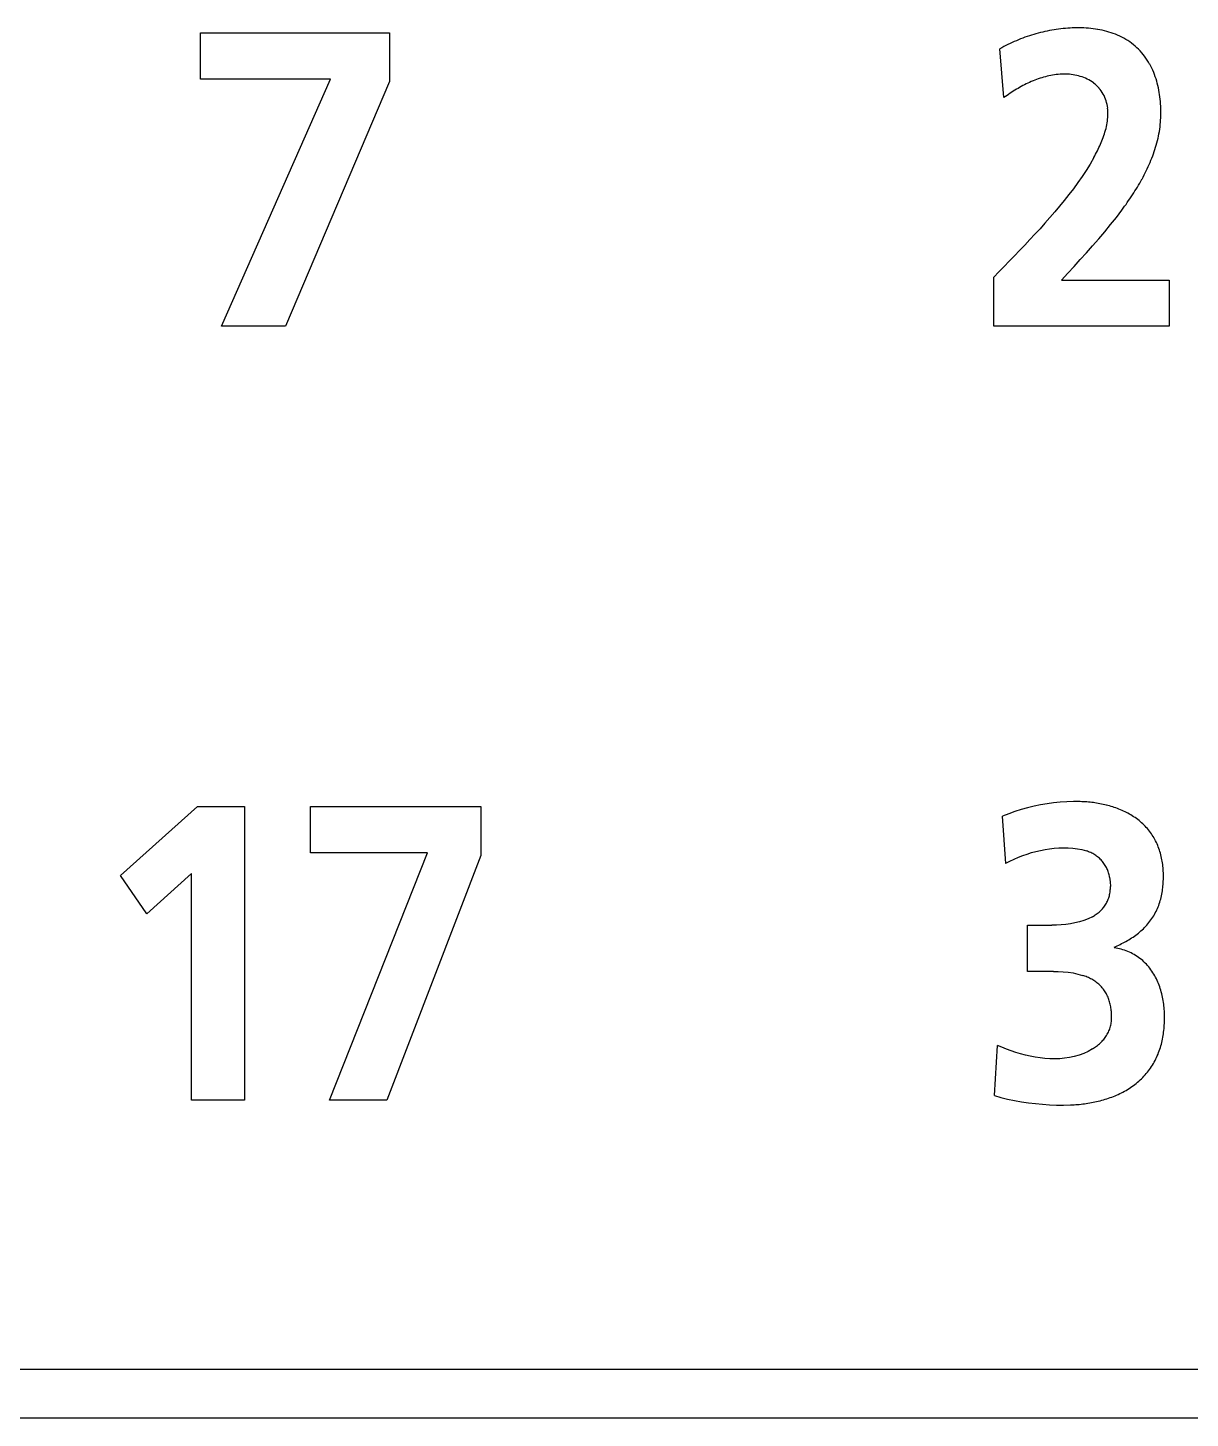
# Model space of a CAD drawing. Extents: x 168 to 388, y 259 to 356.
# Drawn here: x 300.67 to 307.8, y 321.17 to 329.69 of the extents above; entities that cross this region are included whole.
import ezdxf

# ---------------------------------------------------------------- set-up
doc = ezdxf.new("R2010")
doc.units = 0
doc.header["$MEASUREMENT"] = 0
doc.layers.get('0').update_dxf_attribs({"linetype": 'CONTINUOUS'})

msp = doc.modelspace()

# ---------------------------------------------------------------- linework, layer by layer
at = {"color": 7, "linetype": 'Continuous'}
for p, q in [((301.7271, 329.663), (302.8873, 329.663)), ((301.7271, 329.3795), (301.7271, 329.663)), ((302.8873, 329.663), (302.8873, 329.364)), ((306.6545, 329.2659), (306.629, 329.565)), ((302.5238, 329.3795), (301.7271, 329.3795)), ((301.856, 327.8633), (302.5238, 329.3795)), ((302.8873, 329.364), (302.2479, 327.8633)), ((307.2061, 328.8981), (307.1832, 328.8585)), ((307.1591, 328.8197), (307.1339, 328.7817)), ((307.1832, 328.8585), (307.1591, 328.8197)), ((307.1077, 328.7443), (307.0807, 328.7074)), ((307.1339, 328.7817), (307.1077, 328.7443)), ((307.053, 328.6711), (307.0246, 328.6353)), ((307.0807, 328.7074), (307.053, 328.6711)), ((306.9663, 328.5649), (306.9365, 328.5303)), ((306.9957, 328.5999), (306.9663, 328.5649)), ((307.0246, 328.6353), (306.9957, 328.5999)), ((307.3439, 328.5314), (307.3781, 328.5766)), ((306.9063, 328.4961), (306.8757, 328.4621)), ((306.9365, 328.5303), (306.9063, 328.4961)), ((307.2726, 328.4431), (307.3087, 328.4869)), ((307.3087, 328.4869), (307.3439, 328.5314)), ((306.8137, 328.3951), (306.7823, 328.3619)), ((306.8449, 328.4285), (306.8137, 328.3951)), ((306.8757, 328.4621), (306.8449, 328.4285)), ((307.1986, 328.3572), (307.2359, 328.3999)), ((307.2359, 328.3999), (307.2726, 328.4431)), ((306.7507, 328.3289), (306.7189, 328.2961)), ((306.7823, 328.3619), (306.7507, 328.3289)), ((307.1227, 328.273), (307.1608, 328.3149)), ((307.1608, 328.3149), (307.1986, 328.3572)), ((306.6551, 328.2308), (306.6234, 328.1979)), ((306.687, 328.2634), (306.6551, 328.2308)), ((306.7189, 328.2961), (306.687, 328.2634)), ((307.046, 328.1894), (307.0844, 328.2311)), ((307.0844, 328.2311), (307.1227, 328.273)), ((306.6234, 328.1979), (306.5918, 328.1649)), ((306.5918, 327.8633), (306.5918, 328.1649)), ((307.0069, 328.147), (307.046, 328.1894)), ((307.0069, 328.147), (307.6684, 328.147)), ((307.6684, 328.147), (307.6684, 327.8633)), ((302.2479, 327.8633), (301.856, 327.8633)), ((307.6684, 327.8633), (306.5918, 327.8633)), ((301.2367, 324.4947), (301.7099, 324.9176)), ((301.7099, 324.9176), (301.9976, 324.9176)), ((301.9976, 324.9176), (301.9976, 323.1178)), ((302.4022, 324.9176), (303.4462, 324.9176)), ((302.4022, 324.634), (302.4022, 324.9176)), ((303.4462, 324.9176), (303.4462, 324.6185)), ((306.7608, 324.9001), (306.7222, 324.8877)), ((306.7999, 324.911), (306.7608, 324.9001)), ((306.8394, 324.9205), (306.7999, 324.911)), ((306.8787, 324.9285), (306.8394, 324.9205)), ((306.9187, 324.9353), (306.8787, 324.9285)), ((306.959, 324.9406), (306.9187, 324.9353)), ((307.0002, 324.9446), (306.959, 324.9406)), ((307.0407, 324.9472), (307.0002, 324.9446)), ((307.0812, 324.9485), (307.0407, 324.9472)), ((307.1218, 324.9482), (307.0812, 324.9485)), ((306.6841, 324.8737), (306.6466, 324.8583)), ((306.6652, 324.5694), (306.6466, 324.8583)), ((306.7222, 324.8877), (306.6841, 324.8737)), ((306.7964, 324.6268), (306.8236, 324.6352)), ((306.8236, 324.6352), (306.8511, 324.6427)), ((306.8511, 324.6427), (306.8788, 324.6491)), ((306.8788, 324.6491), (306.9064, 324.6544)), ((306.9064, 324.6544), (306.9345, 324.6586)), ((306.9345, 324.6586), (306.9628, 324.6618)), ((306.9628, 324.6618), (306.9912, 324.6639)), ((306.9912, 324.6639), (307.0196, 324.6648)), ((307.0196, 324.6648), (307.0481, 324.6645)), ((307.0481, 324.6645), (307.0765, 324.6627)), ((307.0765, 324.6627), (307.1048, 324.6592)), ((307.1048, 324.6592), (307.1327, 324.6536)), ((307.1327, 324.6536), (307.16, 324.6458)), ((303.1191, 324.634), (302.4022, 324.634)), ((302.5183, 323.1178), (303.1191, 324.634)), ((303.4462, 324.6185), (302.8709, 323.1178)), ((306.6664, 324.5701), (306.6916, 324.5832)), ((306.6916, 324.5832), (306.7173, 324.5955)), ((306.7173, 324.5955), (306.7434, 324.6069)), ((306.7434, 324.6069), (306.7699, 324.6174)), ((306.7699, 324.6174), (306.7964, 324.6268)), ((301.3992, 324.26), (301.2367, 324.4947)), ((301.6729, 324.5076), (301.3992, 324.26)), ((301.6729, 323.1178), (301.6729, 324.5076)), ((307.3028, 324.4843), (307.3066, 324.4561)), ((307.3066, 324.4561), (307.3077, 324.4277)), ((307.1175, 324.2107), (307.0898, 324.2039)), ((307.1446, 324.2191), (307.1175, 324.2107)), ((307.1711, 324.2296), (307.1446, 324.2191)), ((307.1966, 324.2422), (307.1711, 324.2296)), ((306.7999, 323.9068), (306.7999, 324.1905)), ((306.7999, 324.1905), (306.9484, 324.1905)), ((306.9768, 324.1909), (306.9484, 324.1905)), ((307.0052, 324.1924), (306.9768, 324.1909)), ((307.0336, 324.195), (307.0052, 324.1924)), ((307.0618, 324.1988), (307.0336, 324.195)), ((307.0898, 324.2039), (307.0618, 324.1988)), ((306.9577, 323.9068), (306.7999, 323.9068)), ((306.9577, 323.9068), (306.9875, 323.9063)), ((306.9875, 323.9063), (307.0178, 323.9046)), ((307.0178, 323.9046), (307.0483, 323.9016)), ((307.0483, 323.9016), (307.0783, 323.8971)), ((307.0783, 323.8971), (307.1079, 323.8908)), ((307.1079, 323.8908), (307.1371, 323.8825)), ((306.5956, 323.1463), (306.6142, 323.453)), ((306.6421, 323.4412), (306.6142, 323.453)), ((306.6703, 323.4301), (306.6421, 323.4412)), ((306.6988, 323.4197), (306.6703, 323.4301)), ((306.7275, 323.4102), (306.6988, 323.4197)), ((306.7566, 323.4016), (306.7275, 323.4102)), ((306.7859, 323.3939), (306.7566, 323.4016)), ((306.8155, 323.3872), (306.7859, 323.3939)), ((306.8453, 323.3816), (306.8155, 323.3872)), ((306.8758, 323.377), (306.8453, 323.3816)), ((306.906, 323.3737), (306.8758, 323.377)), ((306.9357, 323.3715), (306.906, 323.3737)), ((306.966, 323.3705), (306.9357, 323.3715)), ((306.9963, 323.3712), (306.966, 323.3705)), ((307.0265, 323.3739), (306.9963, 323.3712)), ((307.0564, 323.3786), (307.0265, 323.3739)), ((307.086, 323.3852), (307.0564, 323.3786)), ((307.1151, 323.3937), (307.086, 323.3852)), ((307.1436, 323.4041), (307.1151, 323.3937)), ((307.1712, 323.4166), (307.1436, 323.4041)), ((307.1977, 323.4313), (307.1712, 323.4166)), ((301.9976, 323.1178), (301.6729, 323.1178)), ((302.8709, 323.1178), (302.5183, 323.1178)), ((306.5956, 323.1463), (306.6355, 323.1345)), ((306.6355, 323.1345), (306.6773, 323.1241)), ((306.6773, 323.1241), (306.7195, 323.1152)), ((306.7195, 323.1152), (306.7619, 323.1077)), ((306.7619, 323.1077), (306.8046, 323.1014)), ((306.8046, 323.1014), (306.8473, 323.0963)), ((306.8473, 323.0963), (306.8902, 323.0922)), ((306.8902, 323.0922), (306.9332, 323.0893)), ((306.9332, 323.0893), (306.9771, 323.0874)), ((306.9771, 323.0874), (307.02, 323.0868)), ((307.02, 323.0868), (307.0628, 323.0878)), ((277.9148, 321.4664), (332.2157, 321.4664)), ((332.2157, 321.1667), (277.9148, 321.1667))]:
    msp.add_line(p, q, dxfattribs=at)
for centre, radius, start, end in [((307.124, 328.6909), 1.0043, 103.34958, 106.58498), ((307.1197, 328.7093), 0.9853, 100.05245, 103.35017), ((307.115, 328.7358), 0.9585, 96.66571, 100.05577), ((307.1116, 328.7649), 0.9292, 93.19886, 96.66132), ((307.1089, 328.8196), 0.8744, 89.5064, 93.22228), ((307.1101, 328.9298), 0.7642, 85.278, 89.53), ((307.1187, 329.0337), 0.6599, 80.35522, 85.27892), ((307.1329, 329.1169), 0.5756, 74.71303, 80.3585), ((307.1511, 329.1833), 0.5067, 68.30511, 74.71759), ((307.1212, 328.6931), 1.0013, 116.19921, 119.44446), ((307.1248, 328.6855), 1.0096, 112.97305, 116.19149), ((307.1278, 328.6785), 1.0172, 109.78223, 112.97661), ((307.1271, 328.6805), 1.0151, 106.58265, 109.78367), ((307.1714, 329.2346), 0.4515, 61.09763, 68.29436), ((307.1896, 329.2674), 0.414, 53.25302, 61.10108), ((307.1986, 329.2797), 0.3988, 45.08841, 53.23565), ((307.1965, 329.2781), 0.4014, 36.94114, 45.03596), ((307.1806, 329.2664), 0.4211, 29.2037, 36.91898), ((307.027, 329.0008), 0.4095, 89.18456, 95.58993), ((307.028, 329.0736), 0.3367, 81.40086, 89.1736), ((307.1424, 329.245), 0.465, 22.21852, 29.20712), ((307.089, 329.2232), 0.5226, 15.99675, 22.21434), ((307.1728, 328.5792), 0.8597, 117.86595, 120.91024), ((307.1252, 328.6693), 0.7578, 114.41626, 117.87001), ((307.0879, 328.7517), 0.6674, 110.49759, 114.41922), ((307.0603, 328.8255), 0.5885, 106.05276, 110.49973), ((307.0418, 328.8899), 0.5216, 101.03999, 106.05807), ((307.0325, 328.9365), 0.4741, 95.49117, 101.01181), ((307.0315, 329.099), 0.311, 72.93196, 81.34699), ((307.0409, 329.1289), 0.2797, 63.60663, 72.96218), ((307.0549, 329.1572), 0.2481, 53.06716, 63.61497), ((307.0697, 329.1769), 0.2235, 41.3334, 53.04271), ((307.0775, 329.1842), 0.2128, 29.18984, 41.26417), ((307.0128, 329.2015), 0.6018, 10.58384, 15.9824), ((307.2795, 328.4077), 1.0617, 123.55852, 126.06064), ((307.2318, 328.4808), 0.9745, 120.9136, 123.59928), ((307.0714, 329.1811), 0.2197, 17.1981, 29.1113), ((307.0445, 329.173), 0.2478, 6.57847, 17.14205), ((306.8871, 329.178), 0.7297, 6.1349, 10.58805), ((306.8543, 329.1736), 0.7628, 1.94103, 6.20083), ((306.9355, 329.1709), 0.3571, 350.24139, 357.57527), ((307.0014, 329.168), 0.2911, 357.59035, 6.57934), ((306.8738, 329.1742), 0.7432, 357.57054, 1.94237), ((306.8346, 329.1882), 0.4595, 344.54736, 350.25261), ((306.9311, 329.1696), 0.6858, 348.27307, 353.01098), ((306.9035, 329.1729), 0.7135, 353.02096, 357.57561), ((306.6, 329.2628), 0.7058, 336.36889, 340.07445), ((306.7207, 329.219), 0.5774, 340.07544, 344.60648), ((306.8575, 329.1852), 0.761, 343.98041, 348.25006), ((306.2707, 329.4155), 1.0689, 331.05279, 333.50106), ((306.4177, 329.3425), 0.9048, 333.48052, 336.37197), ((306.6588, 329.2489), 0.9697, 336.90272, 340.2536), ((306.753, 329.2152), 0.8697, 340.24777, 343.98404), ((306.4281, 329.3551), 1.2239, 331.25431, 333.90928), ((306.5526, 329.2941), 1.0852, 333.90877, 336.90311), ((306.2744, 329.4394), 1.3991, 328.93273, 331.25519), ((305.923, 329.6603), 1.8142, 325.11422, 326.89356), ((306.1115, 329.5373), 1.5892, 326.89344, 328.93815), ((305.7083, 329.8098), 2.0759, 323.55224, 325.11754), ((307.0983, 324.1293), 0.8192, 85.51147, 88.35526), ((307.102, 324.1808), 0.7676, 82.45753, 85.48647), ((307.1037, 324.1935), 0.7548, 79.37929, 82.45979), ((307.1135, 324.2451), 0.7022, 76.07901, 79.39024), ((307.1275, 324.3012), 0.6444, 72.45613, 76.08265), ((307.1451, 324.3571), 0.5858, 68.48782, 72.45664), ((307.1644, 324.4057), 0.5335, 64.13449, 68.49257), ((307.1862, 324.4507), 0.4835, 59.3283, 64.13677), ((307.2071, 324.4861), 0.4424, 54.06601, 59.32163), ((307.2263, 324.5125), 0.4098, 48.39549, 54.0696), ((307.2411, 324.5294), 0.3873, 42.36895, 48.37217), ((307.2492, 324.5367), 0.3764, 36.19469, 42.3722), ((307.2502, 324.5378), 0.375, 29.95652, 36.15648), ((307.2379, 324.5307), 0.3891, 23.98598, 29.96149), ((307.074, 324.3903), 0.2695, 65.32713, 71.3796), ((307.0891, 324.4234), 0.2332, 58.32874, 65.32422), ((307.2204, 324.5231), 0.4082, 18.26474, 23.96038), ((307.1827, 324.5106), 0.4479, 13.07693, 18.26795), ((307.1036, 324.447), 0.2055, 50.55188, 58.32302), ((307.1133, 324.4587), 0.1902, 41.9801, 50.55533), ((307.1154, 324.4608), 0.1873, 33.20963, 41.9192), ((307.1102, 324.4576), 0.1934, 24.72684, 33.16247), ((307.1404, 324.5008), 0.4914, 8.34763, 13.07959), ((307.085, 324.4927), 0.5474, 4.09853, 8.34572), ((307.0936, 324.45), 0.2117, 17.02696, 24.73286), ((307.0579, 324.4392), 0.249, 10.44815, 17.00031), ((307.0162, 324.4877), 0.6163, 0.32813, 4.10106), ((307.0051, 324.4868), 0.6274, 356.69658, 0.40352), ((307.0977, 324.4227), 0.2096, 345.82518, 353.60548), ((307.0397, 324.4291), 0.268, 353.61978, 359.69446), ((307.1434, 324.4743), 0.4885, 347.70765, 352.46733), ((307.083, 324.4823), 0.5494, 352.46566, 356.69773), ((307.1037, 324.4281), 0.2068, 312.31643, 320.20432), ((307.1162, 324.4176), 0.1904, 320.21497, 328.79616), ((307.1168, 324.4173), 0.1898, 328.80271, 337.39877), ((307.1114, 324.4193), 0.1956, 337.44528, 345.78798), ((307.2252, 324.4532), 0.4039, 336.64893, 342.40595), ((307.192, 324.4638), 0.4388, 342.40277, 347.70237), ((307.0677, 324.4741), 0.2653, 299.08051, 305.23031), ((307.0875, 324.446), 0.2309, 305.22593, 312.29055), ((307.2428, 324.447), 0.3855, 318.26557, 324.38743), ((307.2496, 324.4421), 0.3771, 324.3903, 330.55681), ((307.2431, 324.4456), 0.3845, 330.58202, 336.62898), ((307.1605, 324.5405), 0.5103, 302.91416, 307.4704), ((307.195, 324.4955), 0.4537, 307.4689, 312.59395), ((307.2236, 324.4643), 0.4113, 312.60682, 318.26007), ((307.0569, 324.7144), 0.7128, 292.62693, 295.78602), ((307.2797, 323.6954), 0.3596, 74.91298, 81.77588), ((307.0521, 324.7255), 0.7249, 295.74035, 298.94824), ((307.2805, 323.6978), 0.3571, 68.03001, 74.94443), ((307.1189, 324.6049), 0.587, 298.94244, 302.9037), ((307.2921, 323.7263), 0.3263, 60.47471, 68.03913), ((307.2958, 323.7332), 0.3184, 52.70744, 60.44013), ((307.2933, 323.7302), 0.3223, 45.01475, 52.67349), ((307.2834, 323.7205), 0.3362, 37.65658, 44.9987), ((307.0311, 323.5572), 0.3422, 66.88802, 71.9636), ((307.0504, 323.6023), 0.2932, 60.96212, 66.88702), ((307.2623, 323.7042), 0.3629, 30.7272, 37.65719), ((307.2309, 323.6855), 0.3994, 24.54659, 30.72684), ((307.0693, 323.6362), 0.2543, 54.13616, 60.967), ((307.0832, 323.6556), 0.2304, 46.57773, 54.11628), ((307.0936, 323.6668), 0.2152, 38.47007, 46.54176), ((307.0925, 323.6659), 0.2165, 30.45335, 38.47446), ((307.1917, 323.6677), 0.4424, 18.96707, 24.54681), ((307.1453, 323.6517), 0.4915, 13.94935, 18.97132), ((307.0821, 323.66), 0.2285, 22.80282, 30.40341), ((307.0627, 323.652), 0.2495, 15.82936, 22.79072), ((307.0116, 323.6375), 0.3026, 10.07753, 15.81875), ((307.092, 323.6384), 0.5465, 9.41, 13.95319), ((307.0447, 323.6305), 0.5944, 5.26062, 9.41342), ((306.9679, 323.6291), 0.3472, 5.18075, 10.18371), ((307.0321, 323.6299), 0.2828, 353.90264, 0.04396), ((306.9851, 323.6306), 0.3298, 359.91445, 5.18061), ((306.9768, 323.6244), 0.6626, 1.52409, 5.24867), ((306.8957, 323.6219), 0.7438, 358.22898, 1.54755), ((307.1085, 323.6228), 0.2064, 328.37421, 336.79198), ((307.1149, 323.62), 0.1994, 336.78757, 345.49921), ((307.1034, 323.6223), 0.2111, 345.69119, 353.91144), ((307.0125, 323.6144), 0.6266, 350.70637, 354.64564), ((306.9531, 323.62), 0.6863, 354.64546, 358.24219), ((307.0351, 323.6977), 0.3121, 301.39884, 306.96414), ((307.0577, 323.6677), 0.2746, 306.9598, 313.28571), ((307.0803, 323.6438), 0.2417, 313.27898, 320.45717), ((307.0966, 323.6301), 0.2204, 320.49435, 328.37399), ((307.1148, 323.5937), 0.5222, 341.6816, 346.40898), ((307.0648, 323.6058), 0.5737, 346.4062, 350.70998), ((307.1769, 323.5712), 0.4561, 331.0842, 336.49719), ((307.1576, 323.5795), 0.4771, 336.5077, 341.68109), ((307.1913, 323.5646), 0.4404, 314.11645, 319.72229), ((307.1959, 323.5607), 0.4344, 319.71824, 325.40105), ((307.1941, 323.5617), 0.4364, 325.43113, 331.08805), ((307.142, 323.6291), 0.5218, 298.86776, 303.59903), ((307.1617, 323.5994), 0.4862, 303.60774, 308.69179), ((307.1799, 323.5767), 0.457, 308.68928, 314.09104), ((307.0327, 323.9532), 0.8657, 277.6948, 280.54638), ((307.0436, 323.8955), 0.8069, 280.5347, 283.59388), ((307.0591, 323.8316), 0.7412, 283.59396, 286.92444), ((307.0772, 323.7721), 0.679, 286.91963, 290.55509), ((307.0978, 323.7173), 0.6205, 290.55391, 294.53235), ((307.1192, 323.6705), 0.569, 294.5303, 298.86868), ((307.022, 324.0558), 0.9689, 272.41369, 274.96164), ((307.0273, 323.9935), 0.9063, 274.97099, 277.6947)]:
    msp.add_arc(centre, radius, start, end, dxfattribs=at)

doc.saveas('drawing.dxf')
